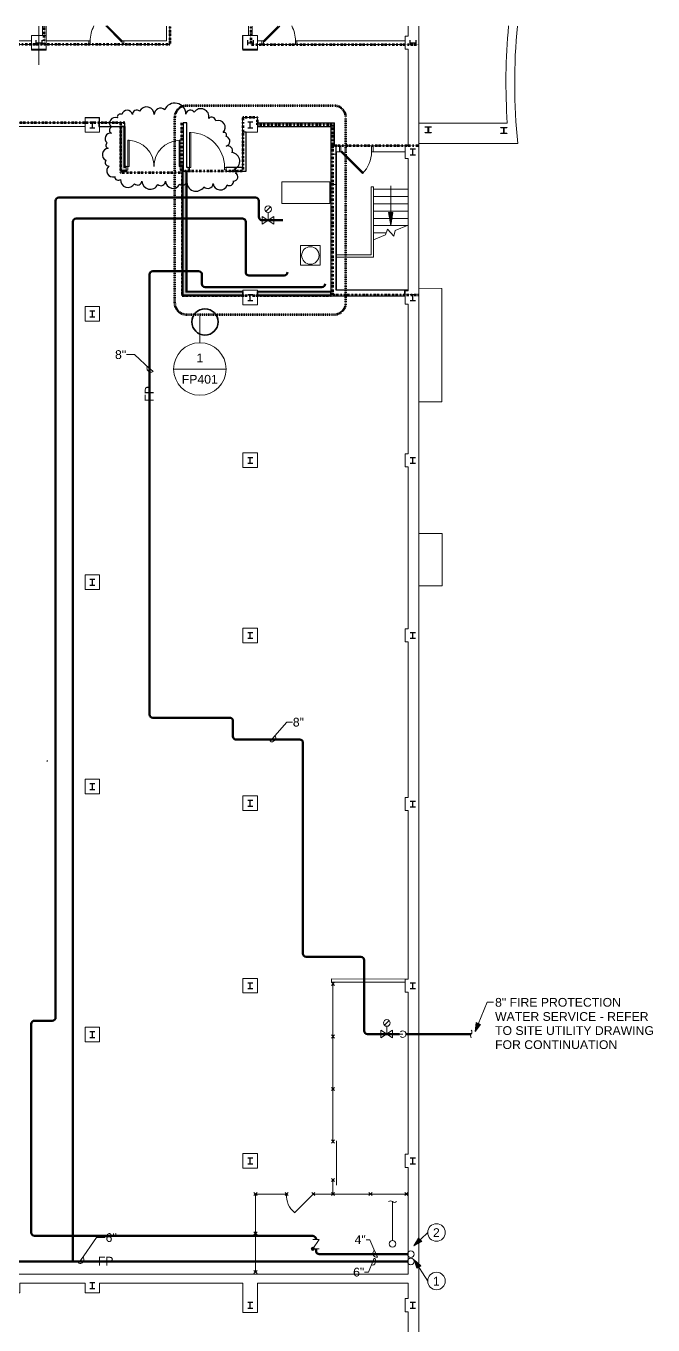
# Model space of a CAD drawing. Header units: inches. Extents: x 2067 to 6443, y 1591 to 4384.
# Drawn here: x 5583 to 6443, y 2604 to 4384 of the extents above; entities that cross this region are included whole.
import ezdxf

# ---------------------------------------------------------------- set-up
doc = ezdxf.new("R2010")
doc.units = ezdxf.units.IN
doc.header["$MEASUREMENT"] = 0
for name, pattern in [('Dash Dot 1_8_', [0.25, 0.125, -0.0625, 0, -0.0625]), ('IMPORT-CENTER2 _5_', [0.878906, 0.585937, -0.097656, 0.097656, -0.097656]), ('KA-FIRE 1 HOUR', [0.3125, 0.15625, -0.078125, 0, -0.078125]), ('KA-FIRE 2 HOUR', [0.390625, 0.15625, -0.078125, 0, -0.078125, 0, -0.078125])]:
    doc.linetypes.add(name, pattern=pattern)
for name, color, linetype, lineweight in [('A-ANNO-NOTE', 131, 'Continuous', 20), ('A-ANNO-SYMB', 150, 'Continuous', 9), ('A-AREA', 32, 'Continuous', 13), ('A-DETL', 90, 'Continuous', 9), ('A-DOOR', 31, 'Continuous', 9), ('A-DOOR-FRAM', 31, 'Continuous', 9), ('A-WALL', 113, 'Continuous', 13), ('A-WALL-PATT', 111, 'Continuous', 9), ('G-ANNO-REVC', 71, 'Continuous', 50), ('G-ANNO-TEXT', 231, 'Continuous', 9), ('I-WALL', 2, 'Continuous', 9), ('P-PIPE', 3, 'Continuous', 50), ('P-PIPE-IDEN', 2, 'Continuous', 20)]:
    doc.layers.add(name, color=color, linetype=linetype, lineweight=lineweight)
doc.styles.add('Arial_2', font='arial.ttf', dxfattribs={"height": 12})

# ---------------------------------------------------------------- blocks, each defined once
blk = doc.blocks.new('8 - KA - Dbl - Flush - 72_ x 84_-1227449-GROUND FLOOR PLAN - FIRE PROTECTION')
at = {"layer": 'A-DOOR', "lineweight": 18}
for p, q in [((-36, -3.1), (-36, -39.1)), ((-36, -3.1), (-34.3, -3.1)), ((-34.3, -3.1), (-34.3, -39.1)), ((34.2, -3.1), (34.2, -39.1)), ((36, -3.1), (34.2, -3.1)), ((36, -3.1), (36, -39.1)), ((-36, -39.1), (-34.3, -39.1)), ((36, -39.1), (34.2, -39.1))]:
    blk.add_line(p, q, dxfattribs=at)
at = {"layer": 'A-DOOR', "lineweight": 13}
for centre, start, end in [((-35.9, -3.1), 272.5632, 0), ((35.9, -3.1), 180, 267.4368)]:
    blk.add_arc(centre, 36, start, end, dxfattribs=at)
at = {"layer": 'A-DOOR-FRAM', "lineweight": 18}
for p, q in [((-38, -3.1), (-38, 1.8)), ((-38, 1.8), (-36, 1.8)), ((-36, 1.8), (-36, -3.1)), ((36, -3.1), (36, 1.8)), ((36, 1.8), (38, 1.8)), ((38, 1.8), (38, -3.1)), ((-36, -3.1), (-38, -3.1)), ((38, -3.1), (36, -3.1))]:
    blk.add_line(p, q, dxfattribs=at)
blk = doc.blocks.new('8 - KA - Single - Flush - 48_ x 84_-1226698-GROUND FLOOR PLAN - FIRE PROTECTION')
at = {"layer": 'A-DOOR', "lineweight": 18}
for p, q in [((22.2, -2.4), (22.2, -50.4)), ((24, -2.4), (22.2, -2.4)), ((24, -50.4), (24, -2.4)), ((22.2, -50.4), (24, -50.4))]:
    blk.add_line(p, q, dxfattribs=at)
at = {"layer": 'A-DOOR', "lineweight": 13}
blk.add_arc((24, -2.4), 48, 180, 267.9106, dxfattribs=at)
at = {"layer": 'A-DOOR-FRAM', "lineweight": 18}
for p, q in [((-26, -2.4), (-26, 1.1)), ((-26, 1.1), (-24, 1.1)), ((-24, 1.1), (-24, -2.4)), ((24, -2.4), (24, 1.1)), ((24, 1.1), (26, 1.1)), ((26, 1.1), (26, -2.4)), ((-24, -2.4), (-26, -2.4)), ((26, -2.4), (24, -2.4))]:
    blk.add_line(p, q, dxfattribs=at)
blk = doc.blocks.new('00 - SOCH SJC GROUND FLOOR PLAN_dwg_DOOR-42-NEW-1153519-GROUND FLOOR PLAN - FIRE PROTECTION')
at = {"lineweight": 13, "flags": 128}
blk.add_lwpolyline([(1.1, -1.1), (30.8, 28.6), (29.7, 29.7), (0, 0)], close=True, dxfattribs=at)
at = {"lineweight": 13}
blk.add_arc((0, 0), 42, 360, 45, dxfattribs=at)
blk = doc.blocks.new('00 - SOCH SJC GROUND FLOOR PLAN_dwg_DOOR-44-NEW-1153518-GROUND FLOOR PLAN - FIRE PROTECTION')
at = {"lineweight": 13}
blk.add_line((1.1, -1.1), (22.7, 20.6), dxfattribs=at)
at = {"lineweight": 13, "flags": 128}
blk.add_lwpolyline([(20.6, 20.6), (0, 0), (1.1, -1.1)], dxfattribs=at)
at = {"lineweight": 13}
blk.add_arc((0, 0), 44, 360, 27.8938, dxfattribs=at)
blk = doc.blocks.new('00 - SOCH SJC GROUND FLOOR PLAN_dwg_DOOR-44-NEW-1153520-GROUND FLOOR PLAN - FIRE PROTECTION')
at = {"lineweight": 13}
blk.add_line((1.1, -1.1), (22.5, 20.4), dxfattribs=at)
at = {"lineweight": 13, "flags": 128}
blk.add_lwpolyline([(20.4, 20.4), (0, 0), (1.1, -1.1)], dxfattribs=at)
at = {"lineweight": 13}
blk.add_arc((0, 0), 44, 360, 27.7122, dxfattribs=at)
blk = doc.blocks.new('00 - SOCH SJC GROUND FLOOR PLAN_dwg _2_-1153512-GROUND FLOOR PLAN - FIRE PROTECTION')
at = {"lineweight": 13}
blk.add_hatch(color=256, dxfattribs=at).paths.add_polyline_path([(6093, 4113.8), (6096, 4131.8), (6090, 4131.8)], flags=0)
at = {"color": 250, "linetype": 'IMPORT-CENTER2 _5_', "lineweight": 18}
blk.add_line((5610.4, 4334.4), (5610.4, 4387.4), dxfattribs=at)
at = {"color": 250, "lineweight": 18}
for p, q in [((5615.4, 4374.5), (5615.4, 4387.4)), ((5620.4, 4374.5), (5620.4, 4387.4)), ((5897.9, 4374.5), (5897.9, 4387.4)), ((5902.9, 4374.5), (5902.9, 4387.4)), ((6011.6, 3076.9), (6015.9, 3072.6)), ((6015.9, 3076.9), (6011.6, 3072.6)), ((6013.7, 2858.8), (6013.7, 3074.8)), ((6018.8, 2859.7), (6018.8, 2798.8)), ((6013.7, 2805.9), (6013.7, 2786.8))]:
    blk.add_line(p, q, dxfattribs=at)
at = {"color": 10, "lineweight": 25}
for p, q in [((5606.4, 4368), (5606.4, 4361)), ((5606.4, 4364.5), (5614.4, 4364.5)), ((5614.4, 4368), (5614.4, 4361)), ((5896.4, 4368), (5896.4, 4361)), ((5896.4, 4364.5), (5904.4, 4364.5)), ((5904.4, 4368), (5904.4, 4361)), ((6119.4, 4368), (6119.4, 4361)), ((6119.4, 4364.5), (6127.4, 4364.5)), ((6127.4, 4368), (6127.4, 4361)), ((5680.3, 4256), (5687.3, 4256)), ((5683.8, 4248), (5683.8, 4256)), ((5896.9, 4256), (5903.9, 4256)), ((5900.4, 4248), (5900.4, 4256)), ((5680.3, 4248), (5687.3, 4248)), ((5896.9, 4248), (5903.9, 4248)), ((6144.4, 4242.1), (6144.4, 4248.2)), ((6144.7, 4248.2), (6144.7, 4242.1)), ((6248, 4241.1), (6248, 4247.2)), ((6248.4, 4247.2), (6248.4, 4241.1)), ((6119.9, 4219), (6126.9, 4219)), ((6123.4, 4211), (6123.4, 4219)), ((6119.9, 4211), (6126.9, 4211)), ((5896.9, 4019.3), (5903.9, 4019.3)), ((5896.9, 4011.3), (5903.9, 4011.3)), ((5900.4, 4011.3), (5900.4, 4019.3)), ((6119.9, 4019.3), (6126.9, 4019.3)), ((6119.9, 4011.3), (6126.9, 4011.3)), ((6123.4, 4011.3), (6123.4, 4019.3)), ((5680.3, 3997), (5687.3, 3997)), ((5680.3, 3989), (5687.3, 3989)), ((5683.8, 3989), (5683.8, 3997)), ((5896.9, 3796.3), (5903.9, 3796.3)), ((5900.4, 3788.3), (5900.4, 3796.3)), ((6119.9, 3796.3), (6126.9, 3796.3)), ((6123.4, 3788.3), (6123.4, 3796.3)), ((5896.9, 3788.3), (5903.9, 3788.3)), ((6119.9, 3788.3), (6126.9, 3788.3)), ((5680.3, 3629.3), (5687.3, 3629.3)), ((5680.3, 3621.3), (5687.3, 3621.3)), ((5683.8, 3621.3), (5683.8, 3629.3)), ((5896.9, 3556.3), (5903.9, 3556.3)), ((5896.9, 3548.3), (5903.9, 3548.3)), ((5900.4, 3548.3), (5900.4, 3556.3)), ((6119.9, 3556.3), (6126.9, 3556.3)), ((6119.9, 3548.3), (6126.9, 3548.3)), ((6123.4, 3548.3), (6123.4, 3556.3)), ((5680.3, 3349.3), (5687.3, 3349.3)), ((5683.8, 3341.3), (5683.8, 3349.3)), ((5680.3, 3341.3), (5687.3, 3341.3)), ((5896.9, 3326.3), (5903.9, 3326.3)), ((5896.9, 3318.3), (5903.9, 3318.3)), ((5900.4, 3318.3), (5900.4, 3326.3)), ((6119.9, 3325.3), (6126.9, 3325.3)), ((6119.9, 3317.3), (6126.9, 3317.3)), ((6123.4, 3317.3), (6123.4, 3325.3)), ((5896.9, 3076.3), (5903.9, 3076.3)), ((5896.9, 3068.3), (5903.9, 3068.3)), ((5900.4, 3068.3), (5900.4, 3076.3)), ((6119.9, 3076.3), (6126.9, 3076.3)), ((6119.9, 3068.3), (6126.9, 3068.3)), ((6123.4, 3068.3), (6123.4, 3076.3)), ((5680.3, 3009.5), (5687.3, 3009.5)), ((5683.8, 3001.5), (5683.8, 3009.5)), ((5680.3, 3001.5), (5687.3, 3001.5)), ((5896.9, 2836.3), (5903.9, 2836.3)), ((5900.4, 2828.3), (5900.4, 2836.3)), ((6119.9, 2836.3), (6126.9, 2836.3)), ((6123.4, 2828.3), (6123.4, 2836.3)), ((5896.9, 2828.3), (5903.9, 2828.3)), ((6119.9, 2828.3), (6126.9, 2828.3)), ((5680.3, 2665.5), (5687.3, 2665.5)), ((5680.3, 2657.5), (5687.3, 2657.5)), ((5683.8, 2657.5), (5683.8, 2665.5)), ((5896.9, 2638.5), (5903.9, 2638.5)), ((5900.4, 2630.5), (5900.4, 2638.5)), ((6119.9, 2638.5), (6126.9, 2638.5)), ((6123.4, 2630.5), (6123.4, 2638.5)), ((5896.9, 2630.5), (5903.9, 2630.5)), ((6119.9, 2630.5), (6126.9, 2630.5))]:
    blk.add_line(p, q, dxfattribs=at)
at = {"lineweight": 13}
for p, q in [((6093, 4131.8), (6093, 4168.3)), ((6116.8, 4163.8), (6069.3, 4163.8)), ((6116.8, 4153.8), (6069.3, 4153.8)), ((6116.8, 4143.8), (6069.3, 4143.8)), ((6116.8, 4133.8), (6069.3, 4133.8)), ((6096, 4131.8), (6090, 4131.8)), ((6090, 4131.8), (6093, 4113.8)), ((6093, 4113.8), (6096, 4131.8)), ((6116.8, 4123.8), (6069.3, 4123.8)), ((6116.8, 4113.8), (6069.3, 4113.8)), ((6086.6, 4103.8), (6069.3, 4103.8)), ((5622.5, 3380.7), (5621.3, 3379.5))]:
    blk.add_line(p, q, dxfattribs=at)
at = {"color": 250, "lineweight": 18, "flags": 128}
for points in [[(6131.8, 4387.4), (6131.8, 2172.5), (5879.3, 2172.5), (5687.3, 2364.5), (5671.3, 2364.5), (5671.3, 2380.9)], [(5785.3, 4387.4), (5785.3, 4366.9), (5726.8, 4366.9), (5726.8, 4362), (5790.2, 4362), (5790.2, 4387.4)], [(6116.8, 4387.4), (6116.8, 4373.5), (6112.8, 4373.5), (6112.8, 4355.5), (6116.8, 4355.5)], [(5600.4, 4367), (5523.7, 4367), (5523.7, 4362), (5600.4, 4362)], [(6116.8, 4355.5), (6116.8, 4224), (6112.8, 4224), (6112.8, 4206), (6116.8, 4206), (6116.8, 4024.3), (6112.8, 4024.3), (6112.8, 4006.3), (6116.8, 4006.3)], [(5673.8, 4249.5), (5530.9, 4249.5), (5530.9, 4254.5), (5443.8, 4254.5), (5443.8, 4249.5), (5530.9, 4249.5), (5530.9, 4254.5), (5673.8, 4254.5)], [(5910.4, 4249.5), (5918.4, 4249.5), (5918.4, 4254.5), (5910.4, 4254.5)], [(6253, 4254.1), (6131.8, 4254.1), (6131.8, 4226.6), (6267.4, 4226.6)], [(6112.8, 4223), (6068.8, 4223), (6068.8, 4215), (6112.8, 4215)], [(6112.8, 4017.8), (6010.8, 4017.8), (6010.8, 4170), (6010.8, 4212), (6018.8, 4212), (6018.8, 4170), (6010.8, 4170), (6018.8, 4170), (6018.8, 4025.8), (6116.8, 4025.8)], [(6131, 4028), (6163.1, 4027.9), (6163.1, 3872.2), (6131, 3872.3)], [(6116.8, 4006.3), (6116.8, 3801.3), (6112.8, 3801.3), (6112.8, 3783.3), (6116.8, 3783.3), (6116.8, 3561.3), (6112.8, 3561.3), (6112.8, 3543.3), (6116.8, 3543.3), (6116.8, 3330.3), (6112.8, 3330.3), (6112.8, 3312.3), (6116.8, 3312.3), (6116.8, 3081.3), (6112.8, 3081.3), (6112.8, 3063.3), (6116.8, 3063.3), (6116.8, 2841.3), (6112.8, 2841.3), (6112.8, 2823.3), (6116.8, 2823.3), (6116.8, 2677), (5151, 2677)], [(6131.8, 3692.1), (6163.8, 3692), (6163.6, 3620.2), (6131.8, 3620.3)], [(6112.8, 3081.3), (6011.6, 3081.8), (6011.6, 3076.9), (6112.8, 3076.9)], [(5907.6, 2680.1), (5907.6, 2786.8), (5950.3, 2786.8)], [(5961.4, 2761.3), (5986.9, 2786.8), (6116.8, 2786.8)], [(3796.3, 2444.8), (3710.8, 2444.8), (3710.8, 2564), (3796.3, 2564), (3796.3, 1692), (4324.3, 1692), (4324.3, 2664.5), (5257.3, 2664.5), (5257.3, 2651.5), (5277.3, 2651.5), (5277.3, 2664.5), (5423.8, 2664.5), (5423.8, 2651.5), (5443.8, 2651.5), (5443.8, 2664.5), (5564.2, 2664.5), (5564.2, 2651.5), (5584.2, 2651.5), (5584.2, 2664.5), (5673.8, 2664.5), (5673.8, 2651.5), (5693.8, 2651.5), (5693.8, 2664.5), (5890.4, 2664.5)], [(5052.3, 2664.5), (5052.3, 2396.5), (5687.3, 2396.5), (5687.3, 2386.6), (5885.8, 2188.1), (6116.8, 2188.1), (6116.8, 2625.5)], [(5890.4, 2664.5), (5890.4, 2624.5), (5910.4, 2624.5), (5910.4, 2664.5), (6116.8, 2664.5)], [(6116.8, 2625.5), (6112.8, 2625.5), (6112.8, 2643.5), (6116.8, 2643.5), (6116.8, 2664.5)]]:
    blk.add_lwpolyline(points, dxfattribs=at)
for points in [[(5600.4, 4374.5), (5620.4, 4374.5), (5620.4, 4354.5), (5600.4, 4354.5)], [(5678.8, 4362), (5620.4, 4362), (5620.4, 4366.9), (5678.8, 4366.9)], [(5910.4, 4374.5), (5890.4, 4374.5), (5890.4, 4354.5), (5910.4, 4354.5)], [(5910.4, 4362), (5910.4, 4367), (5916.4, 4367), (5916.4, 4362)], [(5964.4, 4362), (6112.8, 4362), (6112.8, 4367), (5964.4, 4367)], [(5673.8, 4262), (5693.8, 4262), (5693.8, 4242), (5673.8, 4242)], [(5910.4, 4262), (5889.9, 4262), (5889.9, 4242), (5910.4, 4242)], [(6022.8, 4215), (6022.8, 4223), (6015.8, 4223), (6015.8, 4254.5), (5954.4, 4254.5), (5954.4, 4249.5), (5954.4, 4254.5), (5918.4, 4254.5), (5918.4, 4249.5), (5954.4, 4249.5), (6010.8, 4249.5), (6010.8, 4212), (6018.8, 4212), (6018.8, 4215)], [(5910.4, 4025.3), (5890.4, 4025.3), (5890.4, 4005.3), (5910.4, 4005.3)], [(5673.8, 4003), (5693.8, 4003), (5693.8, 3983), (5673.8, 3983)], [(5910.4, 3802.3), (5890.4, 3802.3), (5890.4, 3782.3), (5910.4, 3782.3)], [(5673.8, 3635.3), (5693.8, 3635.3), (5693.8, 3615.3), (5673.8, 3615.3)], [(5910.4, 3562.3), (5890.4, 3562.3), (5890.4, 3542.3), (5910.4, 3542.3)], [(5673.8, 3355.3), (5693.8, 3355.3), (5693.8, 3335.3), (5673.8, 3335.3)], [(5890.4, 3332.3), (5910.4, 3332.3), (5910.4, 3312.3), (5890.4, 3312.3)], [(5910.4, 3062.3), (5910.4, 3082.3), (5890.4, 3082.3), (5890.4, 3062.3)], [(5673.8, 3015.5), (5693.8, 3015.5), (5693.8, 2995.5), (5673.8, 2995.5)], [(6015.9, 3000.6), (6011.6, 3004.9)], [(6011.6, 3000.6), (6015.9, 3004.9)], [(6015.9, 2928.6), (6011.6, 2932.9)], [(6011.6, 2928.6), (6015.9, 2932.9)], [(6015.9, 2856.6), (6011.6, 2860.9)], [(6011.6, 2856.6), (6015.9, 2860.9)], [(5910.4, 2822.3), (5910.4, 2842.3), (5890.4, 2842.3), (5890.4, 2822.3)], [(6015.9, 2803.8), (6011.6, 2808)], [(6011.6, 2803.8), (6015.9, 2808)], [(5909.7, 2784.6), (5905.5, 2788.9)], [(5905.5, 2784.6), (5909.7, 2788.9)], [(5952.4, 2784.6), (5948.1, 2788.9)], [(5948.1, 2784.6), (5952.4, 2788.9)], [(5989, 2784.6), (5984.7, 2788.9)], [(5984.7, 2784.6), (5989, 2788.9)], [(6015.9, 2784.6), (6011.6, 2788.9)], [(6011.6, 2784.6), (6015.9, 2788.9)], [(6067.4, 2784.6), (6063.2, 2788.9)], [(6063.2, 2784.6), (6067.4, 2788.9)], [(6116.5, 2784.6), (6112.3, 2788.9)], [(6112.3, 2784.6), (6116.5, 2788.9)], [(5909.7, 2730.9), (5905.5, 2735.2)], [(5905.5, 2730.9), (5909.7, 2735.2)], [(5909.7, 2678), (5905.5, 2682.2)], [(5905.5, 2678), (5909.7, 2682.2)]]:
    blk.add_lwpolyline(points, close=True, dxfattribs=at)
at = {"lineweight": 13, "flags": 128}
for points in [[(5680.8, 4362), (5680.8, 4366.9), (5678.8, 4366.9), (5678.8, 4362)], [(5724.8, 4366.9), (5724.8, 4362), (5726.8, 4362), (5726.8, 4366.9)], [(5918.4, 4362), (5918.4, 4367), (5916.4, 4367), (5916.4, 4362)], [(5962.4, 4367), (5962.4, 4362), (5964.4, 4362), (5964.4, 4367)], [(6022.8, 4215), (6022.8, 4223), (6024.8, 4223), (6024.8, 4215)], [(6066.8, 4215), (6066.8, 4223), (6068.8, 4223), (6068.8, 4215)]]:
    blk.add_lwpolyline(points, close=True, dxfattribs=at)
at = {"color": 10, "lineweight": 25, "flags": 128}
for points in [[(6143.9, 4248.7), (6140.5, 4248.7), (6140.5, 4249.3), (6148.6, 4249.3), (6148.6, 4248.7), (6145.2, 4248.7)], [(6145.2, 4241.6), (6148.6, 4241.6), (6148.6, 4241), (6144.6, 4241), (6140.5, 4241), (6140.5, 4241.6), (6143.9, 4241.6)], [(6247.5, 4247.7), (6244.2, 4247.7), (6244.2, 4248.3), (6252.2, 4248.3), (6252.2, 4247.7), (6248.9, 4247.7)], [(6248.9, 4240.6), (6252.2, 4240.6), (6252.2, 4240), (6248.2, 4240), (6244.2, 4240), (6244.2, 4240.6), (6247.5, 4240.6)]]:
    blk.add_lwpolyline(points, dxfattribs=at)
at = {"lineweight": 13, "flags": 128}
for points in [[(6018.8, 4070.8), (6069.3, 4070.8), (6069.3, 4166.8), (6066.3, 4166.8), (6066.3, 4073.8), (6018.8, 4073.8)], [(6069.3, 4094.5), (6085.7, 4101.4), (6088.6, 4109.2), (6097.4, 4099.2), (6099.3, 4107.2), (6116.8, 4114.5)]]:
    blk.add_lwpolyline(points, dxfattribs=at)
at = {"color": 250, "lineweight": 18}
for centre, radius, start, end in [((7073.6, 4310.1), 822.5, 174.6067, 183.904), ((7073.6, 4310.1), 810.5, 174.527, 185.9133), ((5979.1, 2784.2), 29, 175.0189, 232.3018)]:
    blk.add_arc(centre, radius, start, end, dxfattribs=at)
at = {"color": 10, "lineweight": 25}
for centre, radius, start, end in [((6143.9, 4248.2), 0.502, 360, 90), ((6143.9, 4242.1), 0.502, 270, 0), ((6145.2, 4248.2), 0.502, 90, 180), ((6145.2, 4242.1), 0.503, 180, 270), ((6247.5, 4247.2), 0.502, 0, 90), ((6247.5, 4241.1), 0.502, 270, 0), ((6248.9, 4247.2), 0.502, 90, 180), ((6248.9, 4241.1), 0.503, 180, 270)]:
    blk.add_arc(centre, radius, start, end, dxfattribs=at)
at = {"extrusion": (0, 0, -1), "zscale": -1}
blk.add_blockref('00 - SOCH SJC GROUND FLOOR PLAN_dwg_DOOR-44-NEW-1153518-GROUND FLOOR PLAN - FIRE PROTECTION', (-5724.8, 4366.9), dxfattribs=at)
blk.add_blockref('00 - SOCH SJC GROUND FLOOR PLAN_dwg_DOOR-44-NEW-1153520-GROUND FLOOR PLAN - FIRE PROTECTION', (5918.4, 4367))
at = {"extrusion": (0, 0, -1), "zscale": -1, "rotation": 180}
blk.add_blockref('00 - SOCH SJC GROUND FLOOR PLAN_dwg_DOOR-42-NEW-1153519-GROUND FLOOR PLAN - FIRE PROTECTION', (-6024.8, 4215), dxfattribs=at)
blk = doc.blocks.new('201328_SJH_ArchLink_R20_rvt-1-GROUND FLOOR PLAN - FIRE PROTECTION')
at = {"layer": 'A-WALL-PATT'}
for points in [[(5713.5, 4185.5), (5713.5, 4246.4), (5712.9, 4246.4), (5712.9, 4185.5)], [(5798.4, 4014.6), (5798.4, 4185.6), (5797.8, 4185.6), (5797.8, 4014.6)], [(5881, 4020.1), (5881, 4020.7), (5803.9, 4020.7), (5803.9, 4020.1)], [(6001.4, 4020.1), (6001.4, 4020.7), (5901, 4020.7), (5901, 4020.1)]]:
    blk.add_hatch(color=256, dxfattribs=at).paths.add_polyline_path(points, flags=0)
at = {"layer": 'A-WALL-PATT', "lineweight": 5}
for points in [[(5714.1, 4186.1), (5714.1, 4246.4), (5713.5, 4246.4), (5713.5, 4186.1)], [(5717.8, 4186.7), (5717.8, 4246.4), (5714.1, 4246.4), (5714.1, 4186.7)], [(5718.4, 4190.4), (5718.4, 4246.4), (5717.8, 4246.4), (5717.8, 4190.4)], [(5719, 4191), (5719, 4246.4), (5718.4, 4246.4), (5718.4, 4191)], [(5799, 4015.2), (5799, 4185.6), (5798.4, 4185.6), (5798.4, 4015.2)], [(5799, 4015.9), (5802.7, 4015.9), (5802.7, 4185.6), (5799, 4185.6), (5799, 4045.6)], [(5803.3, 4019.5), (5803.3, 4185.6), (5802.7, 4185.6), (5802.7, 4019.5)], [(5803.9, 4020.1), (5803.9, 4185.6), (5803.3, 4185.6), (5803.3, 4020.1)], [(5798.4, 4014.6), (5881, 4014.6), (5881, 4015.2), (5798.4, 4015.2)], [(5803.9, 4015.2), (5881, 4015.2), (5881, 4015.9), (5799, 4015.9), (5799, 4015.2)], [(5881, 4015.9), (5881, 4019.5), (5802.7, 4019.5), (5802.7, 4015.9), (5803.9, 4015.9)], [(5881, 4019.5), (5881, 4020.1), (5803.3, 4020.1), (5803.3, 4019.5), (5803.9, 4019.5)], [(6001.4, 4019.5), (6001.4, 4020.1), (5901, 4020.1), (5901, 4019.5)], [(6001.4, 4015.9), (6001.4, 4019.5), (5901, 4019.5), (5901, 4015.9)], [(5901, 4015.2), (6001.4, 4015.2), (6001.4, 4015.9), (5901, 4015.9)], [(5901, 4014.6), (6001.4, 4014.6), (6001.4, 4015.2), (5901, 4015.2)]]:
    blk.add_hatch(color=256, dxfattribs=at).paths.add_polyline_path(points, flags=0)
at = {"layer": 'A-WALL-PATT'}
h = blk.add_hatch(color=256, dxfattribs=at)
h.paths.add_polyline_path([(5799, 4185.5), (5799, 4186.1), (5797, 4186.1), (5797, 4185.5)], flags=0)
h.paths.add_polyline_path([(5721, 4185.5), (5721, 4186.1), (5713.5, 4186.1), (5713.5, 4185.5), (5719, 4185.5)], flags=0)
at = {"layer": 'A-WALL-PATT', "lineweight": 5}
h = blk.add_hatch(color=256, dxfattribs=at)
h.paths.add_polyline_path([(5797, 4186.1), (5799, 4186.1), (5799, 4186.7), (5797, 4186.7)], flags=0)
h.paths.add_polyline_path([(5721, 4186.1), (5721, 4186.7), (5714.1, 4186.7), (5714.1, 4186.1), (5719, 4186.1)], flags=0)
h = blk.add_hatch(color=256, dxfattribs=at)
h.paths.add_polyline_path([(5797, 4186.7), (5799, 4186.7), (5799, 4190.4), (5797, 4190.4)], flags=0)
h.paths.add_polyline_path([(5719, 4186.7), (5721, 4186.7), (5721, 4190.4), (5717.8, 4190.4), (5717.8, 4186.7)], flags=0)
h = blk.add_hatch(color=256, dxfattribs=at)
h.paths.add_polyline_path([(5797, 4190.4), (5799, 4190.4), (5799, 4191), (5797, 4191)], flags=0)
h.paths.add_polyline_path([(5721, 4190.4), (5721, 4191), (5718.4, 4191), (5718.4, 4190.4), (5719, 4190.4)], flags=0)
h = blk.add_hatch(color=256, dxfattribs=at)
h.paths.add_polyline_path([(5799, 4191), (5799, 4191.6), (5797, 4191.6), (5797, 4191)], flags=0)
h.paths.add_polyline_path([(5719, 4191), (5721, 4191), (5721, 4191.6), (5719, 4191.6)], flags=0)
at = {"layer": 'A-AREA', "lineweight": 18}
for p, q in [((5780.8, 4384.3), (5780.8, 4358.9)), ((5888.5, 4371.4), (5888.5, 4384.3)), ((5880.5, 4352.4), (5880.5, 4371.4)), ((5880.5, 4371.4), (5888.5, 4371.4)), ((5591, 4358.9), (5375, 4358.9)), ((5591, 4352.4), (5591, 4358.9)), ((5611, 4352.4), (5591, 4352.4)), ((5780.8, 4358.9), (5611, 4358.9)), ((5611, 4358.9), (5611, 4352.4)), ((5901, 4352.4), (5880.5, 4352.4)), ((6103.4, 4358.9), (5901, 4358.9)), ((5901, 4358.9), (5901, 4352.4)), ((6103.4, 4352.4), (6103.4, 4358.9)), ((6107.4, 4352.4), (6103.4, 4352.4)), ((6107.4, 4219.9), (6107.4, 4352.4)), ((5664.4, 4251.4), (5664.4, 4258.4)), ((5664.4, 4258.4), (5683.9, 4258.4)), ((5683.9, 4258.4), (5683.9, 4251.4)), ((5880.5, 4238.9), (5880.5, 4258.9)), ((5901, 4258.9), (5901, 4251.2)), ((5434.4, 4251.4), (5664.4, 4251.4)), ((6009, 4219.9), (6107.4, 4219.9))]:
    blk.add_line(p, q, dxfattribs=at)
at = {"layer": 'A-AREA', "color": 9, "lineweight": 18}
for p, q in [((5880.5, 4258.9), (5901, 4258.9)), ((5880.5, 4238.9), (5880.5, 4258.9)), ((5901, 4258.9), (5901, 4251.2)), ((5901, 4238.9), (5885.4, 4238.9)), ((5901, 4246.4), (5901, 4238.9)), ((5881, 4022.2), (5901, 4022.2)), ((5881, 4020.7), (5881, 4022.2)), ((5881, 4002.2), (5881, 4014.6)), ((5901, 4014.6), (5901, 4002.2)), ((5901, 4002.2), (5881, 4002.2))]:
    blk.add_line(p, q, dxfattribs=at)
at = {"layer": 'A-DETL', "linetype": 'KA-FIRE 2 HOUR', "lineweight": 70}
for p, q in [((5608.4, 4358.9), (5608.4, 4384.3)), ((5780.8, 4384.3), (5780.8, 4358.9)), ((5891.6, 4384.3), (5891.6, 4358.9)), ((5780.8, 4358.9), (5078, 4358.9)), ((5891.6, 4358.9), (6122.4, 4358.9)), ((5901, 4258.9), (5881, 4258.9)), ((5881, 4258.9), (5881, 4185.6)), ((5901, 4248.8), (5901, 4258.9)), ((5719, 4251.4), (5254.4, 4251.4)), ((5797, 4185.6), (5797, 4251.4)), ((6003.8, 4248.8), (5901, 4248.8)), ((6003.8, 4219.9), (6003.8, 4248.8)), ((6122.4, 4219.9), (6003.8, 4219.9)), ((6003.8, 4219.9), (6003.8, 4015.9)), ((5881, 4185.6), (5797, 4185.6)), ((6003.8, 4015.9), (6122.4, 4015.9))]:
    blk.add_line(p, q, dxfattribs=at)
at = {"layer": 'A-DETL', "linetype": 'KA-FIRE 2 HOUR', "lineweight": 140}
for p, q in [((5712.9, 4251.4), (5712.9, 4183.4)), ((5712.9, 4183.4), (5797.8, 4183.4)), ((5797.8, 4183.4), (5797.8, 4015.2)), ((5797.8, 4015.2), (6001.8, 4015.2))]:
    blk.add_line(p, q, dxfattribs=at)
at = {"layer": 'A-DETL', "lineweight": 18}
for p, q in [((6000.2, 4170.9), (5934.2, 4170.9)), ((5934.2, 4170.9), (5934.2, 4140.9)), ((6000.2, 4140.9), (6000.2, 4170.9)), ((5934.2, 4140.9), (6000.2, 4140.9)), ((5987.1, 4083.7), (5960.1, 4083.7)), ((5960.1, 4083.7), (5960.1, 4056.7)), ((5987.1, 4056.7), (5987.1, 4083.7)), ((5960.1, 4056.7), (5987.1, 4056.7))]:
    blk.add_line(p, q, dxfattribs=at)
blk.add_circle((5973.5, 4069.9), 12, dxfattribs=at)
at = {"layer": 'A-DETL', "lineweight": 35}
blk.add_circle((5828.9, 3978.8), 18, dxfattribs=at)
at = {"layer": 'A-WALL', "lineweight": 18}
for p, q in [((5713.5, 4186.1), (5713.5, 4246.4)), ((5714.1, 4186.7), (5714.1, 4246.4)), ((5717.8, 4190.4), (5717.8, 4246.4)), ((5718.4, 4191), (5718.4, 4246.4)), ((5714.1, 4186.1), (5713.5, 4186.1)), ((5717.8, 4186.7), (5714.1, 4186.7)), ((5719, 4186.1), (5714.1, 4186.1)), ((5718.4, 4190.4), (5717.8, 4190.4)), ((5719, 4186.7), (5717.8, 4186.7)), ((5719, 4191), (5718.4, 4191)), ((5719, 4190.4), (5718.4, 4190.4)), ((5721, 4191), (5719, 4191)), ((5721, 4190.4), (5719, 4190.4)), ((5721, 4186.7), (5719, 4186.7)), ((5721, 4186.1), (5719, 4186.1)), ((5799, 4191), (5797, 4191)), ((5799, 4190.4), (5797, 4190.4)), ((5799, 4186.7), (5797, 4186.7)), ((5799, 4186.1), (5797, 4186.1)), ((5798.4, 4015.2), (5798.4, 4185.6)), ((5799, 4015.9), (5799, 4185.6)), ((5802.7, 4019.5), (5802.7, 4185.6)), ((5803.3, 4020.1), (5803.3, 4185.6)), ((5799, 4015.2), (5798.4, 4015.2)), ((5802.7, 4015.9), (5799, 4015.9)), ((5803.9, 4015.2), (5799, 4015.2)), ((5803.3, 4019.5), (5802.7, 4019.5)), ((5803.9, 4015.9), (5802.7, 4015.9)), ((5803.9, 4020.1), (5803.3, 4020.1)), ((5803.9, 4019.5), (5803.3, 4019.5)), ((5803.9, 4020.1), (5881, 4020.1)), ((5803.9, 4019.5), (5881, 4019.5)), ((5803.9, 4015.9), (5881, 4015.9)), ((5803.9, 4015.2), (5881, 4015.2)), ((5901, 4020.1), (6001.4, 4020.1)), ((5901, 4019.5), (6001.4, 4019.5)), ((5901, 4015.9), (6001.4, 4015.9)), ((5901, 4015.2), (6001.4, 4015.2))]:
    blk.add_line(p, q, dxfattribs=at)
at = {"layer": 'A-WALL', "color": 253, "lineweight": 25}
for p, q in [((6001.4, 4219.9), (6001.4, 4014.6)), ((6009, 4219.9), (6006.3, 4219.9)), ((6009, 4022.2), (6009, 4219.9)), ((6001.4, 4014.6), (6009, 4014.6)), ((6103.2, 4022.2), (6009, 4022.2)), ((6009, 4014.6), (6103.2, 4014.6)), ((6103.2, 4014.6), (6103.2, 4022.2))]:
    blk.add_line(p, q, dxfattribs=at)
at = {"layer": 'A-WALL', "color": 9, "lineweight": 18}
for p, q in [((6006.3, 4219.9), (6001.4, 4219.9)), ((6001.4, 4219.9), (6006.3, 4219.9))]:
    blk.add_line(p, q, dxfattribs=at)
at = {"layer": 'G-ANNO-REVC', "lineweight": 25}
for centre, radius, start, end in [((5748.8, 4262.9), 10.5, 0, 154.7912), ((5787.5, 4263.4), 15.2, 0.971, 155.7623), ((5705.9, 4251.1), 7.97, 69.2277, 224.019), ((5712.8, 4259.4), 4.2, 60.2844, 192.0948), ((5722.1, 4261.4), 7.36, 12.0948, 166.886), ((5735.3, 4262.9), 6.02, 48.1897, 180), ((5768, 4263.1), 8.66, 49.1607, 180.971), ((5809, 4262.5), 6.42, 37.6505, 169.4608), ((5823.2, 4259.8), 11.2, 349.4608, 144.2521), ((5838.2, 4253.9), 5.5, 3.6024, 135.4127), ((5847, 4245.2), 9.62, 315.4127, 110.2039), ((5699.1, 4230), 7.36, 77.9052, 232.6965), ((5702.3, 4241.5), 4.55, 117.4174, 249.2277), ((5854.6, 4234.7), 3.86, 330.1478, 101.9581), ((5697.1, 4220.8), 4.2, 126.0949, 257.9052), ((5856.4, 4226.2), 6.76, 281.9581, 76.7493), ((5860, 4213.3), 6.68, 337.3065, 109.1168), ((5696.5, 4208.2), 8.48, 91.7357, 246.5269), ((5864.9, 4199.1), 11.7, 289.1168, 83.9081), ((5696.8, 4197.3), 4.85, 139.9254, 271.7357), ((5702.6, 4186), 8.56, 131.3478, 286.139), ((5868.6, 4184.8), 3.24, 315.5898, 87.4002), ((5709.9, 4177.8), 4.89, 179.5375, 311.3478), ((5723.4, 4173.3), 10.3, 175.7108, 330.5021), ((5736.6, 4172.3), 5.89, 223.9005, 355.7108), ((5753.8, 4171.9), 11.3, 180, 334.7912), ((5768.3, 4171.9), 6.46, 228.1897, 0), ((5785, 4171.9), 10.2, 180, 334.7912), ((5798.1, 4171.9), 5.82, 228.1897, 0), ((5816.6, 4170.6), 12.7, 174.2138, 329.005), ((5832.9, 4169), 7.28, 222.4034, 354.2138), ((5849.9, 4169.5), 9.85, 187.4959, 342.2871), ((5862.5, 4171.2), 5.63, 235.6855, 7.4959), ((5868.3, 4177.5), 5.66, 267.4002, 62.1914)]:
    blk.add_arc(centre, radius, start, end, dxfattribs=at)
at = {"layer": 'I-WALL', "color": 253, "lineweight": 25}
for p, q in [((5719, 4251.4), (5683.1, 4251.4)), ((5683.1, 4251.4), (5683.1, 4246.5)), ((5683.1, 4246.5), (5719, 4246.5)), ((5719, 4246.5), (5719, 4251.4)), ((5803.8, 4251.4), (5799, 4251.4)), ((5799, 4251.4), (5799, 4246.5)), ((5799, 4246.5), (5799, 4185.6)), ((5803.8, 4246.5), (5803.8, 4251.4)), ((5803.8, 4190.5), (5803.8, 4246.5)), ((5885.4, 4238.9), (5880.5, 4238.9)), ((5880.5, 4238.9), (5880.5, 4190.5)), ((5885.4, 4190.5), (5885.4, 4238.9)), ((6006.3, 4251.2), (5901, 4251.2)), ((5901, 4251.2), (5901, 4246.4)), ((5901, 4246.4), (6001.4, 4246.4)), ((6001.4, 4246.4), (6001.4, 4219.9)), ((6006.3, 4246.4), (6006.3, 4251.2)), ((6006.3, 4219.9), (6006.3, 4246.4)), ((5799, 4185.6), (5803.8, 4185.6)), ((5805.8, 4190.5), (5803.8, 4190.5)), ((5803.8, 4185.6), (5805.8, 4185.6)), ((5805.8, 4185.6), (5805.8, 4186.9)), ((5880.5, 4190.5), (5857.8, 4190.5)), ((5857.8, 4186.9), (5857.8, 4185.6)), ((5857.8, 4185.6), (5885.4, 4185.6)), ((5885.4, 4185.6), (5885.4, 4190.5))]:
    blk.add_line(p, q, dxfattribs=at)
at = {"layer": 'I-WALL', "lineweight": 35}
for p, q in [((5712.9, 4246.4), (5712.9, 4185.5)), ((5719, 4246.4), (5712.9, 4246.4)), ((5719, 4191.6), (5719, 4246.4)), ((5712.9, 4185.5), (5713.5, 4185.5)), ((5713.5, 4185.5), (5719, 4185.5)), ((5721, 4191.6), (5719, 4191.6)), ((5719, 4185.5), (5721, 4185.5)), ((5721, 4185.5), (5721, 4186.7)), ((5799, 4191.6), (5797, 4191.6)), ((5797, 4186.7), (5797, 4185.5)), ((5797, 4185.5), (5799, 4185.5)), ((5797.8, 4185.6), (5797.8, 4014.6)), ((5803.9, 4185.6), (5797.8, 4185.6)), ((5799, 4185.5), (5799, 4191.6)), ((5803.9, 4020.7), (5803.9, 4185.6)), ((5797.8, 4014.6), (5798.4, 4014.6)), ((5798.4, 4014.6), (5803.9, 4014.6)), ((5881, 4020.7), (5803.9, 4020.7)), ((5803.9, 4014.6), (5881, 4014.6)), ((5881, 4014.6), (5881, 4020.7)), ((6001.4, 4020.7), (5901, 4020.7)), ((5901, 4020.7), (5901, 4014.6)), ((5901, 4014.6), (6001.4, 4014.6)), ((6001.4, 4014.6), (6001.4, 4020.7))]:
    blk.add_line(p, q, dxfattribs=at)
at = {"color": 8, "linetype": 'KA-FIRE 1 HOUR', "lineweight": 70}
blk.add_blockref('00 - SOCH SJC GROUND FLOOR PLAN_dwg _2_-1153512-GROUND FLOOR PLAN - FIRE PROTECTION', (-9.4, -3.1), dxfattribs=at)
at = {"color": 9, "lineweight": 18, "rotation": 180}
for name, p in [('8 - KA - Single - Flush - 48_ x 84_-1226698-GROUND FLOOR PLAN - FIRE PROTECTION', (5831.8, 4188.1)), ('8 - KA - Dbl - Flush - 72_ x 84_-1227449-GROUND FLOOR PLAN - FIRE PROTECTION', (5759, 4188.6))]:
    blk.add_blockref(name, p, dxfattribs=at)
blk = doc.blocks.new('MESTD - Keynote Drawing - Leader-766671-GROUND FLOOR PLAN - FIRE PROTECTION')
at = {"layer": 'A-ANNO-NOTE'}
blk.add_circle((0, 0), 0.0937, dxfattribs=at)
blk = doc.blocks.new('Floor Plan - MESTD - Callout Head-791124-GROUND FLOOR PLAN - FIRE PROTECTION')
at = {"layer": 'A-ANNO-SYMB', "lineweight": 20}
blk.add_line((-0.28125, 0), (0.28125, 0), dxfattribs=at)
for start, end in [(360, 180), (180, 360)]:
    blk.add_arc((0, 0), 0.28125, start, end, dxfattribs=at)

msp = doc.modelspace()

# ---------------------------------------------------------------- hatches: boundary and pattern name
at = {"layer": 'A-ANNO-NOTE', "lineweight": 5}
msp.add_hatch(color=231, dxfattribs=at).paths.add_polyline_path([(5976.6, 2706.3), (5977.1, 2706.3), (5977.5, 2706.4), (5978.2, 2706.8), (5978.5, 2707.1), (5978.7, 2707.4), (5978.9, 2707.8), (5979, 2708.7), (5978.9, 2709.3), (5978.7, 2709.7), (5978.5, 2710), (5978, 2710.4), (5977.5, 2710.7), (5977.1, 2710.8), (5976.6, 2710.8), (5976.1, 2710.7), (5975.4, 2710.3), (5975.1, 2710), (5974.9, 2709.7), (5974.7, 2709.3), (5974.6, 2708.5), (5974.7, 2707.8), (5974.9, 2707.4), (5975.1, 2707.1), (5975.6, 2706.7), (5976.1, 2706.4)], flags=0)
at = {"layer": 'A-ANNO-NOTE'}
for points in [[(6115.5, 2712.8), (6126.4, 2718.8), (6121.9, 2723.4)], [(6115.6, 2693.7), (6119.4, 2681.9), (6124.8, 2685.4)]]:
    msp.add_hatch(color=256, dxfattribs=at).paths.add_polyline_path(points, flags=0)
at = {"layer": 'G-ANNO-TEXT', "lineweight": 20}
msp.add_hatch(color=130, dxfattribs=at).paths.add_polyline_path([(6199.4, 3006.3), (6207, 3016.2), (6201, 3018.6)], flags=0)

# ---------------------------------------------------------------- linework, layer by layer
at = {"layer": 'A-ANNO-NOTE', "color": 241}
for p, q in [((5918.7, 4136.4), (5912.3, 4130)), ((5907.5, 4112.7), (5907.5, 4123.4)), ((5907.5, 4123.4), (5923.5, 4112.7)), ((5923.5, 4123.4), (5907.5, 4112.7)), ((5915.5, 4118.1), (5915.5, 4128.6)), ((5923.5, 4112.7), (5923.5, 4123.4)), ((6081.5, 3021.3), (6075, 3014.9)), ((6078.2, 3002.9), (6078.2, 3013.5)), ((6070.2, 2997.6), (6070.2, 3008.3)), ((6070.2, 3008.3), (6086.2, 2997.6)), ((6086.2, 3008.3), (6070.2, 2997.6)), ((6086.2, 2997.6), (6086.2, 3008.3)), ((5985.4, 2721.4), (5976.8, 2708.6)), ((5985.4, 2708.6), (5976.8, 2708.6)), ((5976.9, 2721.4), (5985.4, 2721.4))]:
    msp.add_line(p, q, dxfattribs=at)
at = {"layer": 'A-ANNO-NOTE'}
for p, q in [((6115.5, 2712.8), (6134.4, 2731)), ((6121.9, 2723.4), (6115.5, 2712.8)), ((6115.5, 2712.8), (6126.4, 2718.8)), ((6126.4, 2718.8), (6121.9, 2723.4)), ((6115.6, 2693.7), (6119.4, 2681.9)), ((6124.8, 2685.4), (6115.6, 2693.7)), ((6115.6, 2693.7), (6134.4, 2664.5)), ((6119.4, 2681.9), (6124.8, 2685.4))]:
    msp.add_line(p, q, dxfattribs=at)
at = {"layer": 'A-ANNO-NOTE', "color": 241}
for centre in [(5915.5, 4133.2), (6078.3, 3018.1)]:
    msp.add_circle(centre, 4.54, dxfattribs=at)
at = {"layer": 'A-ANNO-NOTE'}
for centre, start, end in [((6197, 3000.4), 137.4091, 222.5909), ((6191.2, 3005.7), 317.4091, 42.5909), ((6083.5, 2770.4), 47.4091, 132.5909), ((6088.8, 2776.2), 227.4091, 312.5909)]:
    msp.add_arc(centre, 3.94, start, end, dxfattribs=at)
at = {"layer": 'A-ANNO-NOTE', "color": 241}
for start_param, end_param in [(0, 3.141593), (3.141593, 6.283185)]:
    msp.add_ellipse((5976.8, 2708.6), major_axis=(0, 2.24), ratio=0.999999, start_param=start_param, end_param=end_param, dxfattribs=at)
at = {"layer": 'A-ANNO-SYMB', "linetype": 'Dash Dot 1_8_', "lineweight": 70}
for p, q in [((6006.2, 4275), (5803.3, 4275)), ((5787.3, 4259), (5787.3, 4005)), ((6022.2, 4005), (6022.2, 4259)), ((5803.3, 3989), (6006.2, 3989))]:
    msp.add_line(p, q, dxfattribs=at)
at = {"layer": 'A-ANNO-SYMB', "lineweight": 20}
msp.add_line((5821.9, 3989), (5821.9, 3950.2), dxfattribs=at)
at = {"layer": 'A-ANNO-SYMB', "linetype": 'Dash Dot 1_8_', "lineweight": 70}
for centre, start, end in [((5803.3, 4259), 90, 180), ((6006.2, 4259), 0, 90), ((5803.3, 4005), 180, 270), ((6006.2, 4005), 270, 0)]:
    msp.add_arc(centre, 16, start, end, dxfattribs=at)
at = {"layer": 'G-ANNO-TEXT', "color": 130, "lineweight": 20}
for p, q in [((6199.4, 3006.3), (6215.9, 3046.4)), ((6215.9, 3046.4), (6224.8, 3046.4)), ((6201, 3018.6), (6199.4, 3006.3)), ((6199.4, 3006.3), (6207, 3016.2)), ((6207, 3016.2), (6201, 3018.6))]:
    msp.add_line(p, q, dxfattribs=at)
at = {"layer": 'P-PIPE', "color": 221}
for p, q in [((5628.5, 4149.2), (5898.2, 4149.2)), ((5624, 3025.7), (5624, 4144.7)), ((5902.7, 4144.7), (5902.7, 4122.6)), ((5647.7, 2695.8), (5647.7, 4115.8)), ((5652.2, 4120.3), (5880.2, 4120.3)), ((5884.7, 4115.8), (5884.7, 4046.8)), ((5907.2, 4118.1), (5926.7, 4118.1)), ((5915.4, 4118.1), (5911, 4118.1)), ((5915.6, 4118.1), (5920, 4118.1)), ((5920, 4118.1), (5935.8, 4118.1)), ((5752.7, 3440.9), (5752.7, 4043.9)), ((5757.2, 4048.4), (5820.2, 4048.4)), ((5824.7, 4043.9), (5824.7, 4030.9)), ((5889.2, 4042.3), (5937.4, 4042.3)), ((5829.2, 4026.4), (5989.3, 4026.4)), ((5757.2, 3436.4), (5862.8, 3436.4)), ((5867.3, 3431.9), (5867.3, 3410.9)), ((5871.8, 3406.4), (5958.8, 3406.4)), ((5963.3, 3401.9), (5963.3, 3113.3)), ((5967.8, 3108.8), (6042.8, 3108.8)), ((6047.3, 3104.3), (6047.3, 3007.4)), ((5590.7, 2731), (5590.7, 3016.7)), ((5595.2, 3021.2), (5619.5, 3021.2)), ((6073.7, 3002.9), (6051.8, 3002.9)), ((6078.1, 3002.9), (6073.7, 3002.9)), ((6078.4, 3002.9), (6082.7, 3002.9)), ((6095.6, 3002.9), (6082.7, 3002.9)), ((6104.6, 3002.9), (6194.1, 3002.9)), ((5595.2, 2726.5), (5976.6, 2726.5)), ((5981.2, 2722.9), (5981.2, 2721.3)), ((5981.2, 2708.9), (5981.2, 2705.9)), ((5981.2, 2705.9), (5981.2, 2705.7)), ((5643.2, 2691.3), (5113.3, 2691.3)), ((5643.2, 2691.3), (5652.2, 2691.3)), ((5647.7, 2691.3), (5647.7, 2695.8)), ((5652.2, 2691.3), (5971.3, 2691.3)), ((5971.2, 2691.2), (6106.8, 2691.2)), ((5985.7, 2701.2), (6106.8, 2701.2))]:
    msp.add_line(p, q, dxfattribs=at)
at = {"layer": 'P-PIPE', "color": 241, "lineweight": 20}
msp.add_line((6100.1, 3002.9), (6095.6, 3002.9), dxfattribs=at)
at = {"layer": 'P-PIPE', "color": 212, "lineweight": 13}
msp.add_line((6086.1, 2719.8), (6086.1, 2773.3), dxfattribs=at)
at = {"layer": 'P-PIPE', "color": 221}
for centre, start, end in [((5628.5, 4144.7), 90, 180), ((5898.2, 4144.7), 0, 90), ((5652.2, 4115.8), 90, 180), ((5880.2, 4115.8), 0, 90), ((5907.2, 4122.6), 180, 270), ((5757.2, 4043.9), 90, 180), ((5820.2, 4043.9), 0, 90), ((5889.2, 4046.8), 180, 270), ((5937.4, 4046.8), 270, 0), ((5829.2, 4030.9), 180, 270), ((5989.3, 4030.9), 270, 0), ((5757.2, 3440.9), 180, 270), ((5862.8, 3431.9), 0, 90), ((5871.8, 3410.9), 180, 270), ((5958.8, 3401.9), 0, 90), ((5967.8, 3113.3), 180, 270), ((6042.8, 3104.3), 0, 90), ((5595.2, 3016.7), 90, 180), ((5619.5, 3025.7), 270, 0), ((6051.8, 3007.4), 180, 270), ((5595.2, 2731), 180, 270), ((5976.6, 2722), 0, 90), ((5985.7, 2705.7), 180, 270)]:
    msp.add_arc(centre, 4.5, start, end, dxfattribs=at)
at = {"layer": 'P-PIPE', "color": 241, "lineweight": 20}
for centre, start, end in [((6100.1, 3002.9), 225, 135), ((6111.3, 2701.2), 0, 180), ((6111.3, 2701.2), 180, 0), ((6111.3, 2691.2), 0, 180), ((6111.3, 2691.2), 180, 0)]:
    msp.add_arc(centre, 4.5, start, end, dxfattribs=at)
at = {"layer": 'P-PIPE', "color": 212, "lineweight": 13}
for start, end in [(0, 180), (180, 0)]:
    msp.add_arc((6086.1, 2715.3), 4.5, start, end, dxfattribs=at)
at = {"layer": 'P-PIPE-IDEN'}
for p, q in [((5732.1, 3934), (5721.2, 3934)), ((5753.9, 3914.2), (5732.1, 3934)), ((5750.2, 3917.6), (5757.6, 3910.9)), ((5921.6, 3408), (5941.3, 3430.3)), ((5941.3, 3430.3), (5948.8, 3430.3)), ((5924.9, 3411.7), (5918.3, 3404.2)), ((5658.4, 2693.2), (5679.9, 2724)), ((5679.9, 2724), (5691.9, 2724)), ((6055.1, 2721.1), (6049.8, 2721.1)), ((6063.4, 2701.8), (6055.1, 2721.1)), ((6061.4, 2706.4), (6065.3, 2697.2)), ((5661.2, 2697.3), (5655.5, 2689.1)), ((6059, 2691.2), (6053.1, 2676.7)), ((6057.1, 2686.6), (6060.9, 2695.8)), ((6053.1, 2676.7), (6047.8, 2676.7))]:
    msp.add_line(p, q, dxfattribs=at)
for centre, major_axis, start_param, end_param in [((5753.9, 3914.2), (-3.71, 3.35), 0, 3.141593), ((5921.6, 3408), (3.31, 3.75), 3.141593, 6.283185), ((6063.4, 2701.8), (-1.97, 4.59), 0, 3.141593), ((5658.4, 2693.2), (2.87, 4.1), 3.141593, 6.283185), ((6059, 2691.2), (1.9, 4.63), 3.141593, 6.283185)]:
    msp.add_ellipse(centre, major_axis=major_axis, ratio=0.8, start_param=start_param, end_param=end_param, dxfattribs=at)

# ---------------------------------------------------------------- block references
at = {"lineweight": 5}
msp.add_blockref('201328_SJH_ArchLink_R20_rvt-1-GROUND FLOOR PLAN - FIRE PROTECTION', (0, 0), dxfattribs=at)
at = {"layer": 'A-ANNO-NOTE', "xscale": 128, "yscale": 128, "zscale": 128}
for p in [(6146.4, 2731), (6146.4, 2664.5)]:
    msp.add_blockref('MESTD - Keynote Drawing - Leader-766671-GROUND FLOOR PLAN - FIRE PROTECTION', p, dxfattribs=at)
at = {"layer": 'A-ANNO-SYMB', "lineweight": 20, "xscale": 127.9999999999999, "yscale": 127.9999999999999, "zscale": 127.9999999999999}
msp.add_blockref('Floor Plan - MESTD - Callout Head-791124-GROUND FLOOR PLAN - FIRE PROTECTION', (5821.9, 3914.2), dxfattribs=at)

# ---------------------------------------------------------------- texts
at = {"layer": 'A-ANNO-NOTE', "lineweight": 9, "char_height": 12, "width": 11.312, "attachment_point": 1, "style": 'Arial_2'}
for s, insert in [('2', (6141.6, 2736.8)), ('1', (6141.6, 2670.3))]:
    msp.add_mtext(s, dxfattribs=dict(at, insert=insert))
at = {"layer": 'A-ANNO-SYMB', "char_height": 12, "attachment_point": 1, "style": 'Arial_2'}
for s, insert, width in [('1', (5817.2, 3935.4), 11.312), ('FP401', (5797.1, 3906.2), 60.196)]:
    msp.add_mtext(s, dxfattribs=dict(at, insert=insert, width=width))
at = {"layer": 'G-ANNO-TEXT', "color": 7, "lineweight": 20, "char_height": 12, "attachment_point": 1, "style": 'Arial_2'}
for s, insert, width in [('8" FIRE PROTECTION ', (6226.8, 3052.4), 216.948), ('WATER SERVICE - REFER ', (6226.8, 3033), 264.62), ('TO SITE UTILITY DRAWING ', (6226.8, 3013.7), 271.892), ('FOR CONTINUATION', (6226.8, 2994.4), 205.636)]:
    msp.add_mtext(s, dxfattribs=dict(at, insert=insert, width=width))
at = {"layer": 'P-PIPE-IDEN', "lineweight": 9, "char_height": 12, "width": 18.584, "attachment_point": 1, "style": 'Arial_2'}
for s, insert in [('8"', (5705.5, 3940)), ('8"', (5949.4, 3436.3)), ('6"', (5692.6, 2730)), ('4"', (6034.1, 2727.1)), ('6"', (6032.1, 2682.7))]:
    msp.add_mtext(s, dxfattribs=dict(at, insert=insert))
at = {"layer": 'P-PIPE-IDEN', "insert": (5746.3, 3869.5), "char_height": 12, "width": 26.26, "attachment_point": 1, "rotation": 90, "style": 'Arial_2'}
msp.add_mtext('FP', dxfattribs=at)
at = {"layer": 'P-PIPE-IDEN', "insert": (5682, 2697.7), "char_height": 12, "width": 26.26, "attachment_point": 1, "style": 'Arial_2'}
msp.add_mtext('FP', dxfattribs=at)

doc.saveas('drawing.dxf')
